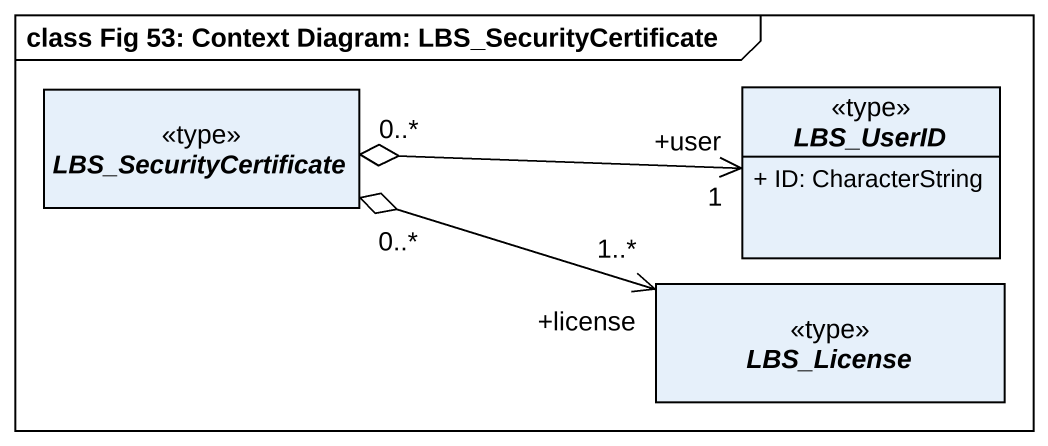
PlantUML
@startuml
mainframe class Fig 53: Context Diagram: LBS_SecurityCertificate
hide circle
hide empty members
skinparam classAttributeIconSize 0
abstract class LBS_SecurityCertificate <<type>>
abstract class LBS_UserID <<type>> {
  + ID: CharacterString
}
abstract class LBS_License <<type>>
LBS_SecurityCertificate "0..*" o-right-> "+user\n1" LBS_UserID
LBS_SecurityCertificate "0..*" o-right-> "+license\n1..*" LBS_License
@enduml
